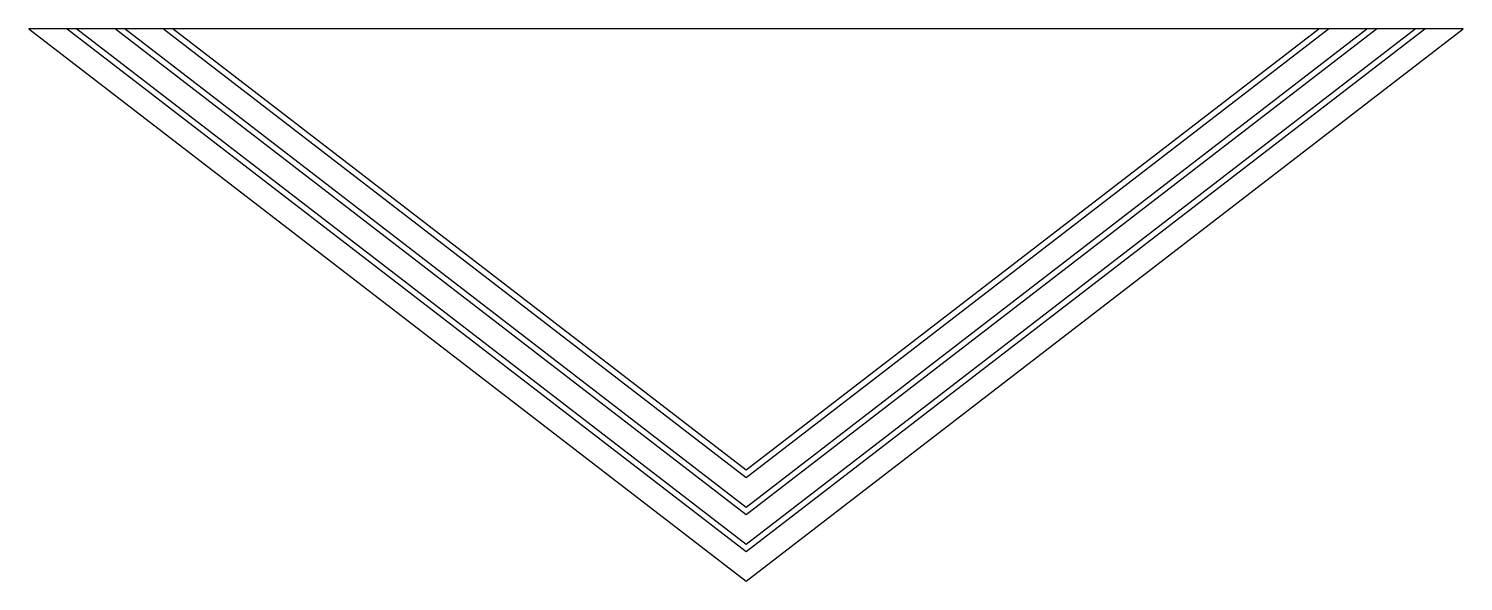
# Model space of a CAD drawing. Extents: x 545 to 838, y 2098 to 2211.
import ezdxf

# ---------------------------------------------------------------- set-up
doc = ezdxf.new("R2010")
doc.units = 0
doc.header["$MEASUREMENT"] = 0
doc.layers.add('4', color=4, linetype='CONTINUOUS')
doc.layers.add('7', color=7, linetype='CONTINUOUS')

msp = doc.modelspace()

# ---------------------------------------------------------------- linework, layer by layer
at = {"layer": '4'}
msp.add_lwpolyline([(545.17, 2211.26), (691.57, 2098.46), (837.97, 2211.26)], close=True, dxfattribs=at)
at = {"layer": '7'}
for points in [[(553.03, 2211.26), (691.57, 2104.52), (830.1, 2211.26)], [(555, 2211.26), (691.57, 2106.04), (828.14, 2211.26)], [(562.86, 2211.26), (691.57, 2112.1), (820.27, 2211.26)], [(564.83, 2211.26), (691.57, 2113.61), (818.31, 2211.26)], [(572.69, 2211.26), (691.57, 2119.67), (810.44, 2211.26)], [(574.66, 2211.26), (691.57, 2121.19), (808.48, 2211.26)]]:
    msp.add_lwpolyline(points, dxfattribs=at)

doc.saveas('drawing.dxf')
